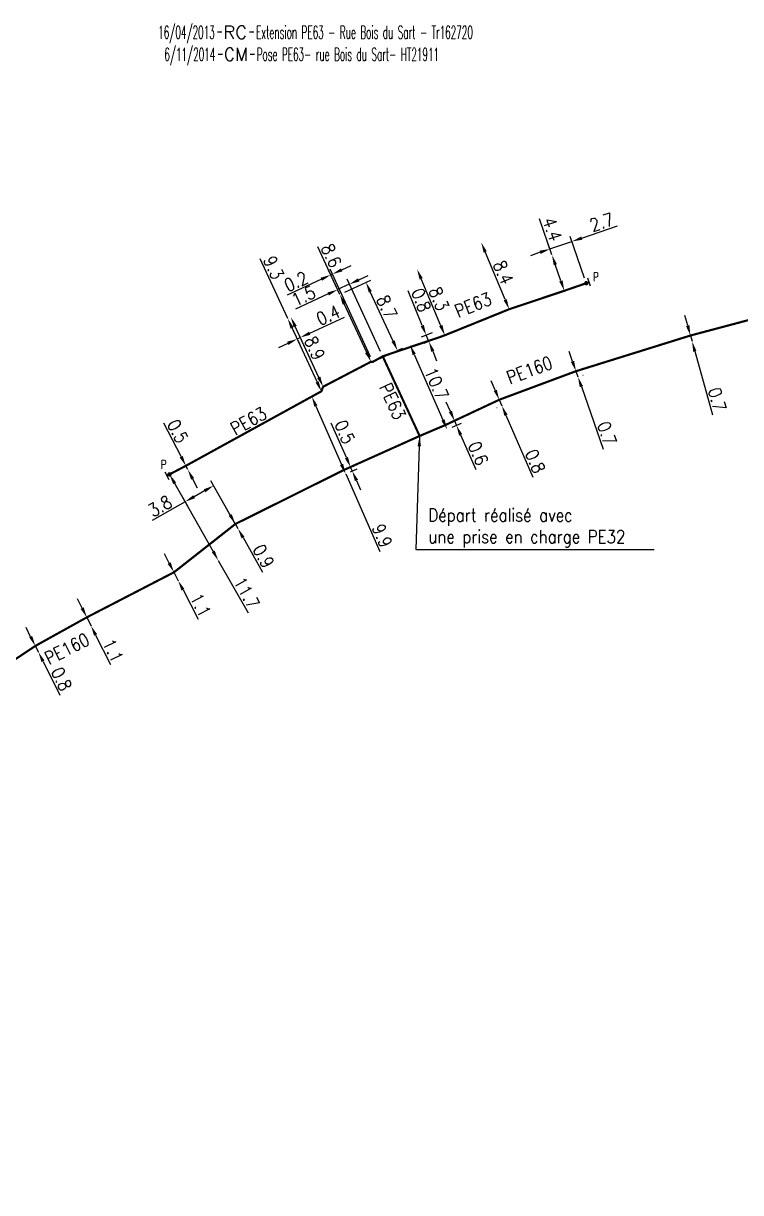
# Model space of a CAD drawing. Header units: millimetres. Extents: x 150994 to 151987, y 125997 to 127005.
# Drawn here: x 151425.7 to 151508.8, y 126854 to 126989.6 of the extents above; entities that cross this region are included whole.
import ezdxf
from ezdxf.enums import TextEntityAlignment as Align

# ---------------------------------------------------------------- set-up
doc = ezdxf.new("R2010")
doc.units = ezdxf.units.MM
doc.header["$PDMODE"] = 34
doc.linetypes.add('L_100_PE', pattern=[14, 10, -1.5, 1, -1.5])
doc.layers.get('0').update_dxf_attribs({"linetype": 'CONTINUOUS'})
doc.layers.get('Defpoints').update_dxf_attribs({"linetype": 'CONTINUOUS'})
for name, color, linetype in [('L_140', 3, 'CONTINUOUS'), ('L_300', 7, 'CONTINUOUS'), ('L_340', 7, 'CONTINUOUS'), ('L_910', 7, 'CONTINUOUS')]:
    doc.layers.add(name, color=color, linetype=linetype)
doc.styles.add('G_ROMANS', font='ROMANS.SHX', dxfattribs={"width": 0.75})
doc.styles.get("Standard").update_dxf_attribs({"font": 'romans.shx', "width": 0.85})
doc.dimstyles.get("Standard").update_dxf_attribs({"dimtxt": 1.5, "dimasz": 1.2, "dimexe": 0.625, "dimexo": 0.625, "dimgap": 0.25, "dimtad": 1, "dimdec": 1, "dimzin": 0, "dimdsep": 46, "dimtxsty": 'Standard', "dimcen": -0.5, "dimadec": 0, "dimazin": 0, "dimtfac": 1, "dimtdec": 1, "dimtmove": 0, "dimatfit": 3, "dimfxl": 0, "dimtolj": 1, "dimtzin": 0, "dimarcsym": 0})

# ---------------------------------------------------------------- blocks, each defined once
blk = doc.blocks.new('*D650')
at = {"layer": 'Defpoints', "color": 0, "linetype": 'Continuous', "transparency": 16777216}
for p in [(151472.38, 126953.45), (151473.64, 126953.96), (151473.94, 126953.22)]:
    blk.add_point(p, dxfattribs=at)
at = {"layer": 'L_140', "color": 0, "linetype": 'Continuous', "lineweight": -2, "transparency": 16777216}
for p, q in [((151471.93, 126954.56), (151470.28, 126958.6)), ((151473.06, 126953.72), (151471.81, 126953.21)), ((151473.36, 126952.98), (151472.11, 126952.47)), ((151472.69, 126952.71), (151472.38, 126953.45)), ((151473.14, 126951.59), (151473.59, 126950.48))]:
    blk.add_line(p, q, dxfattribs=at)
at = {"layer": 'L_140', "color": 0, "linetype": 'Continuous', "transparency": 16777216}
for points in [[(151472.11, 126954.63), (151471.74, 126954.48), (151472.38, 126953.45)], [(151473.33, 126951.67), (151472.96, 126951.52), (151472.69, 126952.71)]]:
    blk.add_solid(points, dxfattribs=at)
at = {"layer": 'L_140', "color": 0, "linetype": 'Continuous', "transparency": 16777216, "insert": (151471.8, 126957.51), "char_height": 1.5, "attachment_point": 5, "rotation": 292.2251}
blk.add_mtext('\\A1;0.8', dxfattribs=at)
blk = doc.blocks.new('*D651')
at = {"layer": 'Defpoints', "color": 0, "linetype": 'Continuous', "transparency": 16777216}
for p in [(151471.33, 126961.1), (151471.33, 126961.1), (151474.54, 126953.44)]:
    blk.add_point(p, dxfattribs=at)
at = {"layer": 'L_140', "color": 0, "linetype": 'Continuous', "lineweight": -2, "transparency": 16777216}
blk.add_line((151474.08, 126954.55), (151471.8, 126959.99), dxfattribs=at)
at = {"layer": 'L_140', "color": 0, "linetype": 'Continuous', "transparency": 16777216}
for points in [[(151471.98, 126960.07), (151471.61, 126959.92), (151471.33, 126961.1)], [(151474.26, 126954.63), (151473.89, 126954.47), (151474.54, 126953.44)]]:
    blk.add_solid(points, dxfattribs=at)
at = {"layer": 'L_140', "color": 0, "linetype": 'Continuous', "transparency": 16777216, "insert": (151473.86, 126957.66), "char_height": 1.5, "attachment_point": 5, "rotation": 292.7118}
blk.add_mtext('\\A1;8.3', dxfattribs=at)
blk = doc.blocks.new('*D652')
at = {"layer": 'Defpoints', "color": 0, "linetype": 'Continuous', "transparency": 16777216}
for p in [(151478.76, 126964.21), (151478.76, 126964.21), (151482, 126956.46)]:
    blk.add_point(p, dxfattribs=at)
at = {"layer": 'L_140', "color": 0, "linetype": 'Continuous', "lineweight": -2, "transparency": 16777216}
blk.add_line((151481.54, 126957.57), (151479.22, 126963.1), dxfattribs=at)
at = {"layer": 'L_140', "color": 0, "linetype": 'Continuous', "transparency": 16777216}
for points in [[(151479.4, 126963.18), (151479.04, 126963.02), (151478.76, 126964.21)], [(151481.72, 126957.64), (151481.35, 126957.49), (151482, 126956.46)]]:
    blk.add_solid(points, dxfattribs=at)
at = {"layer": 'L_140', "color": 0, "linetype": 'Continuous', "transparency": 16777216, "insert": (151481.3, 126960.72), "char_height": 1.5, "attachment_point": 5, "rotation": 292.7118}
blk.add_mtext('\\A1;8.4', dxfattribs=at)
blk = doc.blocks.new('*D653')
at = {"layer": 'Defpoints', "color": 0, "linetype": 'Continuous', "transparency": 16777216}
for p in [(151486.96, 126962.76), (151486.96, 126962.76), (151488.39, 126958.6)]:
    blk.add_point(p, dxfattribs=at)
at = {"layer": 'L_140', "color": 0, "linetype": 'Continuous', "lineweight": -2, "transparency": 16777216}
for p, q in [((151486.96, 126962.76), (151485.52, 126966.96)), ((151486.37, 126962.56), (151486.37, 126962.56)), ((151488, 126959.74), (151487.35, 126961.63)), ((151487.8, 126958.4), (151487.8, 126958.4))]:
    blk.add_line(p, q, dxfattribs=at)
at = {"layer": 'L_140', "color": 0, "linetype": 'Continuous', "transparency": 16777216}
for points in [[(151487.54, 126961.69), (151487.16, 126961.56), (151486.96, 126962.76)], [(151488.19, 126959.8), (151487.81, 126959.67), (151488.39, 126958.6)]]:
    blk.add_solid(points, dxfattribs=at)
at = {"layer": 'L_140', "color": 0, "linetype": 'Continuous', "transparency": 16777216, "insert": (151486.99, 126965.75), "char_height": 1.5, "attachment_point": 5, "rotation": 288.9446}
blk.add_mtext('\\A1;4.4', dxfattribs=at)
blk = doc.blocks.new('*D654')
at = {"layer": 'Defpoints', "color": 0, "linetype": 'Continuous', "transparency": 16777216}
for p in [(151486.73, 126963.45), (151486.96, 126962.76), (151490.94, 126959.48)]:
    blk.add_point(p, dxfattribs=at)
at = {"layer": 'L_340', "color": 0, "linetype": 'Continuous', "lineweight": -2, "transparency": 16777216}
for p, q in [((151490.41, 126964.71), (151494.55, 126966.13)), ((151486.76, 126963.35), (151486.52, 126964.04)), ((151486.73, 126963.45), (151489.28, 126964.32)), ((151490.74, 126960.07), (151489.08, 126964.91)), ((151485.59, 126963.06), (151484.46, 126962.67))]:
    blk.add_line(p, q, dxfattribs=at)
at = {"layer": 'L_340', "color": 0, "linetype": 'Continuous', "transparency": 16777216}
for points in [[(151490.35, 126964.9), (151490.48, 126964.52), (151489.28, 126964.32)], [(151485.53, 126963.25), (151485.65, 126962.87), (151486.73, 126963.45)]]:
    blk.add_solid(points, dxfattribs=at)
at = {"layer": 'L_340', "color": 0, "linetype": 'Continuous', "transparency": 16777216, "insert": (151492.72, 126966.56), "char_height": 1.5, "attachment_point": 5, "rotation": 18.9446}
blk.add_mtext('\\A1;2.7', dxfattribs=at)
blk = doc.blocks.new('L_340_07')
at = {"color": 0, "linetype": 'Continuous', "const_width": 0.25, "flags": 128}
blk.add_lwpolyline([(0, 0), (0.35, 0)], dxfattribs=at)
at = {"color": 0, "linetype": 'Continuous', "flags": 128}
blk.add_lwpolyline([(0.35, -0.5), (0.35, 0.5)], dxfattribs=at)
at = {"color": 0, "linetype": 'Continuous', "width": 0.75, "flags": 3}
for tag, p in [('DEF_LEG', (0.72, -3.47)), ('DEF_COUP', (0.72, -5.97)), ('DEF_TYPE', (0.72, -8.47))]:
    blk.add_attdef(tag, text='', height=1.2, dxfattribs=at).set_placement(p, align=Align.MIDDLE)
blk = doc.blocks.new('GIS_MODF')
at = {"color": 0, "linetype": 'Continuous', "flags": 128}
for points in [[(-2.18, -0.01), (-1.68, -0.01)], [(1.52, -0.01), (2.02, -0.01)]]:
    blk.add_lwpolyline(points, dxfattribs=at)
at = {"color": 0, "linetype": 'Continuous', "width": 0.5}
blk.add_attdef('DATE', text='', height=1.5, dxfattribs=at).set_placement((-2.5, -0.8), align=Align.RIGHT)
at = {"color": 0, "linetype": 'Continuous', "width": 1.771291}
blk.add_attdef('USER', text='', height=1.5, dxfattribs=at).set_placement((-1.51, -0.8), (1.28, -0.8), align=Align.FIT)
at = {"color": 0, "linetype": 'Continuous', "width": 0.5}
blk.add_attdef('DESC', (2.29, -0.8), '', height=1.5, dxfattribs=at)
blk = doc.blocks.new('*D655')
at = {"layer": 'Defpoints', "color": 0, "linetype": 'Continuous', "transparency": 16777216}
for p in [(151461.32, 126960.45), (151462.37, 126958.18), (151466.2, 126950.36)]:
    blk.add_point(p, dxfattribs=at)
at = {"layer": 'L_140', "color": 0, "linetype": 'Continuous', "lineweight": -2, "transparency": 16777216}
for p, q in [((151462.11, 126958.74), (151461.06, 126961.01)), ((151465.94, 126950.93), (151461.24, 126961.1)), ((151462.59, 126961.03), (151463.68, 126961.54)), ((151460.23, 126959.94), (151456.26, 126958.11)), ((151461.5, 126960.53), (151461.32, 126960.45))]:
    blk.add_line(p, q, dxfattribs=at)
at = {"layer": 'L_140', "color": 0, "linetype": 'Continuous', "transparency": 16777216}
for points in [[(151462.51, 126961.21), (151462.67, 126960.85), (151461.5, 126960.53)], [(151460.15, 126960.12), (151460.31, 126959.76), (151461.32, 126960.45)]]:
    blk.add_solid(points, dxfattribs=at)
at = {"layer": 'L_140', "color": 0, "linetype": 'Continuous', "transparency": 16777216, "insert": (151457.28, 126959.68), "char_height": 1.5, "attachment_point": 5, "rotation": 24.8278}
blk.add_mtext('\\A1;0.2', dxfattribs=at)
blk = doc.blocks.new('*D656')
at = {"layer": 'Defpoints', "color": 0, "linetype": 'Continuous', "transparency": 16777216}
for p in [(151465.4, 126959.58), (151462.37, 126958.18), (151466.2, 126950.36)]:
    blk.add_point(p, dxfattribs=at)
at = {"layer": 'L_140', "color": 0, "linetype": 'Continuous', "lineweight": -2, "transparency": 16777216}
for p, q in [((151462.94, 126958.44), (151465.96, 126959.84)), ((151468.55, 126952.77), (151465.9, 126958.49)), ((151466.77, 126950.63), (151469.62, 126951.94))]:
    blk.add_line(p, q, dxfattribs=at)
at = {"layer": 'L_140', "color": 0, "linetype": 'Continuous', "transparency": 16777216}
for points in [[(151466.08, 126958.57), (151465.72, 126958.4), (151465.4, 126959.58)], [(151468.73, 126952.85), (151468.36, 126952.69), (151469.05, 126951.68)]]:
    blk.add_solid(points, dxfattribs=at)
at = {"layer": 'L_140', "color": 0, "linetype": 'Continuous', "transparency": 16777216, "insert": (151467.82, 126956.71), "char_height": 1.5, "attachment_point": 5, "rotation": 294.8278}
blk.add_mtext('\\A1;8.7', dxfattribs=at)
blk = doc.blocks.new('*D657')
at = {"layer": 'Defpoints', "color": 0, "linetype": 'Continuous', "transparency": 16777216}
for p in [(151456.33, 126955.38), (151456.33, 126955.38), (151460.23, 126946.94)]:
    blk.add_point(p, dxfattribs=at)
at = {"layer": 'L_140', "color": 0, "linetype": 'Continuous', "lineweight": -2, "transparency": 16777216}
for p, q in [((151456.33, 126955.38), (151453.13, 126962.29)), ((151459.73, 126948.03), (151456.83, 126954.29)), ((151460.8, 126947.2), (151460.8, 126947.2))]:
    blk.add_line(p, q, dxfattribs=at)
at = {"layer": 'L_140', "color": 0, "linetype": 'Continuous', "transparency": 16777216}
for points in [[(151457.01, 126954.38), (151456.65, 126954.21), (151456.33, 126955.38)], [(151459.91, 126948.11), (151459.55, 126947.95), (151460.23, 126946.94)]]:
    blk.add_solid(points, dxfattribs=at)
at = {"layer": 'L_140', "color": 0, "linetype": 'Continuous', "transparency": 16777216, "insert": (151454.7, 126961.28), "char_height": 1.5, "attachment_point": 5, "rotation": 294.8278}
blk.add_mtext('\\A1;9.3', dxfattribs=at)
blk = doc.blocks.new('*D658')
at = {"layer": 'Defpoints', "color": 0, "linetype": 'Continuous', "transparency": 16777216}
for p in [(151456.33, 126955.38), (151457.43, 126953.01), (151460.43, 126947.47)]:
    blk.add_point(p, dxfattribs=at)
at = {"layer": 'L_140', "color": 0, "linetype": 'Continuous', "lineweight": -2, "transparency": 16777216}
for p, q in [((151456.59, 126954.81), (151457.69, 126952.44)), ((151458.88, 126953.68), (151462.9, 126955.54)), ((151457.43, 126953.01), (151457.79, 126953.18)), ((151460.17, 126948.04), (151457.53, 126953.74)), ((151456.34, 126952.5), (151455.25, 126952))]:
    blk.add_line(p, q, dxfattribs=at)
at = {"layer": 'L_140', "color": 0, "linetype": 'Continuous', "transparency": 16777216}
for points in [[(151456.25, 126952.69), (151456.42, 126952.32), (151457.43, 126953.01)], [(151458.8, 126953.86), (151458.96, 126953.5), (151457.79, 126953.18)]]:
    blk.add_solid(points, dxfattribs=at)
at = {"layer": 'L_140', "color": 0, "linetype": 'Continuous', "transparency": 16777216, "insert": (151461.02, 126955.77), "char_height": 1.5, "attachment_point": 5, "rotation": 24.8278}
blk.add_mtext('\\A1;0.4', dxfattribs=at)
blk = doc.blocks.new('*D659')
at = {"layer": 'Defpoints', "color": 0, "linetype": 'Continuous', "transparency": 16777216}
for p in [(151456.69, 126955.55), (151456.69, 126955.55), (151460.43, 126947.47)]:
    blk.add_point(p, dxfattribs=at)
at = {"layer": 'L_140', "color": 0, "linetype": 'Continuous', "lineweight": -2, "transparency": 16777216}
for p, q in [((151459.93, 126948.56), (151457.2, 126954.46)), ((151459.86, 126947.21), (151459.86, 126947.21))]:
    blk.add_line(p, q, dxfattribs=at)
at = {"layer": 'L_140', "color": 0, "linetype": 'Continuous', "transparency": 16777216}
for points in [[(151457.38, 126954.54), (151457.01, 126954.38), (151456.69, 126955.55)], [(151460.11, 126948.65), (151459.74, 126948.48), (151460.43, 126947.47)]]:
    blk.add_solid(points, dxfattribs=at)
at = {"layer": 'L_140', "color": 0, "linetype": 'Continuous', "transparency": 16777216, "insert": (151459.46, 126951.95), "char_height": 1.5, "attachment_point": 5, "rotation": 294.8278}
blk.add_mtext('\\A1;8.9', dxfattribs=at)
blk = doc.blocks.new('*D744')
at = {"layer": 'Defpoints', "color": 0, "linetype": 'Continuous', "transparency": 16777216}
for p in [(151442.63, 126937.31), (151447.74, 126936), (151450.56, 126931.02)]:
    blk.add_point(p, dxfattribs=at)
at = {"layer": 'L_340', "color": 0, "linetype": 'Continuous', "lineweight": -2, "transparency": 16777216}
for p, q in [((151442.94, 126936.77), (151444.74, 126933.58)), ((151446.7, 126935.41), (151445.48, 126934.72)), ((151450.25, 126931.57), (151447.43, 126936.54)), ((151444.43, 126934.13), (151440.63, 126931.97))]:
    blk.add_line(p, q, dxfattribs=at)
at = {"layer": 'L_340', "color": 0, "linetype": 'Continuous', "transparency": 16777216}
for points in [[(151446.6, 126935.58), (151446.8, 126935.23), (151447.74, 126936)], [(151445.38, 126934.89), (151445.58, 126934.54), (151444.43, 126934.13)]]:
    blk.add_solid(points, dxfattribs=at)
at = {"layer": 'L_340', "color": 0, "linetype": 'Continuous', "transparency": 16777216, "insert": (151441.52, 126933.62), "char_height": 1.5, "attachment_point": 5, "rotation": 29.5027}
blk.add_mtext('\\A1;3.8', dxfattribs=at)
blk = doc.blocks.new('*D745')
at = {"layer": 'Defpoints', "color": 0, "linetype": 'Continuous', "transparency": 16777216}
for p in [(151442.63, 126937.31), (151448.28, 126927.33), (151448.28, 126927.33)]:
    blk.add_point(p, dxfattribs=at)
at = {"layer": 'L_340', "color": 0, "linetype": 'Continuous', "lineweight": -2, "transparency": 16777216}
for p, q in [((151443.22, 126936.27), (151447.69, 126928.37)), ((151448.28, 126927.33), (151451.73, 126921.24))]:
    blk.add_line(p, q, dxfattribs=at)
at = {"layer": 'L_340', "color": 0, "linetype": 'Continuous', "transparency": 16777216}
for points in [[(151443.39, 126936.37), (151443.05, 126936.17), (151442.63, 126937.31)], [(151447.86, 126928.47), (151447.52, 126928.27), (151448.28, 126927.33)]]:
    blk.add_solid(points, dxfattribs=at)
at = {"layer": 'L_340', "color": 0, "linetype": 'Continuous', "transparency": 16777216, "insert": (151451.56, 126923.56), "char_height": 1.5, "attachment_point": 5, "rotation": 299.5027}
blk.add_mtext('\\A1;11.7', dxfattribs=at)
blk = doc.blocks.new('*D746')
at = {"layer": 'Defpoints', "color": 0, "linetype": 'Continuous', "transparency": 16777216}
for p in [(151444.52, 126938.3), (151444.75, 126937.86), (151444.75, 126937.86)]:
    blk.add_point(p, dxfattribs=at)
at = {"layer": 'L_140', "color": 0, "linetype": 'Continuous', "lineweight": -2, "transparency": 16777216}
for p, q in [((151443.97, 126939.37), (151441.96, 126943.25)), ((151444.75, 126937.86), (151444.52, 126938.3)), ((151445.07, 126938.59), (151445.07, 126938.59)), ((151445.3, 126936.79), (151445.85, 126935.73))]:
    blk.add_line(p, q, dxfattribs=at)
at = {"layer": 'L_140', "color": 0, "linetype": 'Continuous', "transparency": 16777216}
for points in [[(151444.15, 126939.46), (151443.79, 126939.27), (151444.52, 126938.3)], [(151445.48, 126936.88), (151445.12, 126936.7), (151444.75, 126937.86)]]:
    blk.add_solid(points, dxfattribs=at)
at = {"layer": 'L_140', "color": 0, "linetype": 'Continuous', "transparency": 16777216, "insert": (151443.57, 126942.3), "char_height": 1.5, "attachment_point": 5, "rotation": 297.3786}
blk.add_mtext('\\A1;0.5', dxfattribs=at)
blk = doc.blocks.new('*D747')
at = {"layer": 'Defpoints', "color": 0, "linetype": 'Continuous', "transparency": 16777216}
for p in [(151459.12, 126946.33), (151463.05, 126937.36), (151463.05, 126937.36)]:
    blk.add_point(p, dxfattribs=at)
at = {"layer": 'L_140', "color": 0, "linetype": 'Continuous', "lineweight": -2, "transparency": 16777216}
for p, q in [((151458.55, 126946.08), (151458.54, 126946.07)), ((151459.6, 126945.23), (151462.57, 126938.46)), ((151463.05, 126937.36), (151466.99, 126928.38))]:
    blk.add_line(p, q, dxfattribs=at)
at = {"layer": 'L_140', "color": 0, "linetype": 'Continuous', "transparency": 16777216}
for points in [[(151459.78, 126945.31), (151459.42, 126945.15), (151459.12, 126946.32)], [(151462.75, 126938.54), (151462.38, 126938.38), (151463.05, 126937.36)]]:
    blk.add_solid(points, dxfattribs=at)
at = {"layer": 'L_140', "color": 0, "linetype": 'Continuous', "transparency": 16777216, "insert": (151467.28, 126930.2), "char_height": 1.5, "attachment_point": 5, "rotation": 293.6974}
blk.add_mtext('\\A1;9.9', dxfattribs=at)
blk = doc.blocks.new('*D830')
at = {"layer": 'Defpoints', "color": 0, "linetype": 'Continuous', "transparency": 16777216}
for p in [(151433.03, 126920.72), (151433.53, 126919.74), (151433.53, 126919.74)]:
    blk.add_point(p, dxfattribs=at)
at = {"layer": 'L_140', "color": 0, "linetype": 'Continuous', "lineweight": -2, "transparency": 16777216}
for p, q in [((151432.5, 126921.8), (151431.96, 126922.87)), ((151433.03, 126920.72), (151433.53, 126919.74)), ((151434.06, 126918.67), (151435.77, 126915.25))]:
    blk.add_line(p, q, dxfattribs=at)
at = {"layer": 'L_140', "color": 0, "linetype": 'Continuous', "transparency": 16777216}
for points in [[(151432.68, 126921.89), (151432.32, 126921.71), (151433.03, 126920.72)], [(151434.24, 126918.76), (151433.88, 126918.58), (151433.53, 126919.74)]]:
    blk.add_solid(points, dxfattribs=at)
at = {"layer": 'L_140', "color": 0, "linetype": 'Continuous', "transparency": 16777216, "insert": (151436.08, 126916.87), "char_height": 1.5, "attachment_point": 5, "rotation": 296.5605}
blk.add_mtext('\\A1;1.1', dxfattribs=at)
blk = doc.blocks.new('*D831')
at = {"layer": 'Defpoints', "color": 0, "linetype": 'Continuous', "transparency": 16777216}
for p in [(151427.07, 126917.41), (151427.43, 126916.69), (151427.43, 126916.69)]:
    blk.add_point(p, dxfattribs=at)
at = {"layer": 'L_140', "color": 0, "linetype": 'Continuous', "lineweight": -2, "transparency": 16777216}
for p, q in [((151426.53, 126918.48), (151426, 126919.55)), ((151427.07, 126917.41), (151427.43, 126916.69)), ((151427.97, 126915.62), (151429.92, 126911.71))]:
    blk.add_line(p, q, dxfattribs=at)
at = {"layer": 'L_140', "color": 0, "linetype": 'Continuous', "transparency": 16777216}
for points in [[(151426.71, 126918.57), (151426.36, 126918.39), (151427.07, 126917.41)], [(151428.14, 126915.71), (151427.79, 126915.53), (151427.43, 126916.69)]]:
    blk.add_solid(points, dxfattribs=at)
at = {"layer": 'L_140', "color": 0, "linetype": 'Continuous', "transparency": 16777216, "insert": (151430.11, 126913.57), "char_height": 1.5, "attachment_point": 5, "rotation": 296.5605}
blk.add_mtext('\\A1;0.8', dxfattribs=at)
blk = doc.blocks.new('*D857')
at = {"layer": 'Defpoints', "color": 0, "linetype": 'Continuous', "transparency": 16777216}
for p in [(151443.14, 126925.95), (151443.64, 126924.97), (151443.64, 126924.97)]:
    blk.add_point(p, dxfattribs=at)
at = {"layer": 'L_140', "color": 0, "linetype": 'Continuous', "lineweight": -2, "transparency": 16777216}
for p, q in [((151442.58, 126927.02), (151442.03, 126928.08)), ((151443.14, 126925.95), (151443.64, 126924.97)), ((151444.19, 126923.91), (151445.95, 126920.51))]:
    blk.add_line(p, q, dxfattribs=at)
at = {"layer": 'L_140', "color": 0, "linetype": 'Continuous', "transparency": 16777216}
for points in [[(151442.76, 126927.11), (151442.41, 126926.92), (151443.14, 126925.95)], [(151444.37, 126924), (151444.01, 126923.82), (151443.64, 126924.97)]]:
    blk.add_solid(points, dxfattribs=at)
at = {"layer": 'L_140', "color": 0, "linetype": 'Continuous', "transparency": 16777216, "insert": (151446.23, 126922.14), "char_height": 1.5, "attachment_point": 5, "rotation": 297.3569}
blk.add_mtext('\\A1;1.1', dxfattribs=at)
blk = doc.blocks.new('*D858')
at = {"layer": 'Defpoints', "color": 0, "linetype": 'Continuous', "transparency": 16777216}
for p in [(151450.26, 126931.55), (151450.56, 126931.02), (151450.56, 126931.02)]:
    blk.add_point(p, dxfattribs=at)
at = {"layer": 'L_140', "color": 0, "linetype": 'Continuous', "lineweight": -2, "transparency": 16777216}
for p, q in [((151449.67, 126932.59), (151449.08, 126933.63)), ((151449.72, 126931.24), (151449.72, 126931.24)), ((151450.26, 126931.55), (151450.56, 126931.02)), ((151450.01, 126930.72), (151450.01, 126930.72)), ((151451.15, 126929.98), (151453.42, 126925.97))]:
    blk.add_line(p, q, dxfattribs=at)
at = {"layer": 'L_140', "color": 0, "linetype": 'Continuous', "transparency": 16777216}
for points in [[(151449.84, 126932.69), (151449.49, 126932.49), (151450.26, 126931.55)], [(151451.32, 126930.08), (151450.97, 126929.88), (151450.56, 126931.02)]]:
    blk.add_solid(points, dxfattribs=at)
at = {"layer": 'L_140', "color": 0, "linetype": 'Continuous', "transparency": 16777216, "insert": (151453.52, 126927.81), "char_height": 1.5, "attachment_point": 5, "rotation": 299.5027}
blk.add_mtext('\\A1;0.9', dxfattribs=at)
blk = doc.blocks.new('*D859')
at = {"layer": 'Defpoints', "color": 0, "linetype": 'Continuous', "transparency": 16777216}
for p in [(151462.85, 126937.82), (151463.05, 126937.36), (151463.81, 126937.7)]:
    blk.add_point(p, dxfattribs=at)
at = {"layer": 'L_140', "color": 0, "linetype": 'Continuous', "lineweight": -2, "transparency": 16777216}
for p, q in [((151463.13, 126939.25), (151461.37, 126943.26)), ((151463.42, 126938.07), (151464.18, 126938.41)), ((151463.81, 126937.7), (151463.61, 126938.16)), ((151463.62, 126937.61), (151464.39, 126937.95)), ((151464.3, 126936.6), (151464.78, 126935.5))]:
    blk.add_line(p, q, dxfattribs=at)
at = {"layer": 'L_140', "color": 0, "linetype": 'Continuous', "transparency": 16777216}
for points in [[(151463.31, 126939.33), (151462.95, 126939.17), (151463.61, 126938.16)], [(151464.48, 126936.68), (151464.11, 126936.52), (151463.81, 126937.7)]]:
    blk.add_solid(points, dxfattribs=at)
at = {"layer": 'L_140', "color": 0, "linetype": 'Continuous', "transparency": 16777216, "insert": (151462.93, 126942.21), "char_height": 1.5, "attachment_point": 5, "rotation": 293.6974}
blk.add_mtext('\\A1;0.5', dxfattribs=at)
blk = doc.blocks.new('*D860')
at = {"layer": 'Defpoints', "color": 0, "linetype": 'Continuous', "transparency": 16777216}
for p in [(151474.58, 126943.02), (151474.8, 126942.52), (151475.89, 126942.99)]:
    blk.add_point(p, dxfattribs=at)
at = {"layer": 'L_140', "color": 0, "linetype": 'Continuous', "lineweight": -2, "transparency": 16777216}
for p, q in [((151475.19, 126944.6), (151474.71, 126945.69)), ((151475.16, 126943.27), (151476.24, 126943.75)), ((151475.67, 126943.5), (151475.89, 126942.99)), ((151475.38, 126942.77), (151476.46, 126943.24)), ((151476.37, 126941.89), (151478.13, 126937.89))]:
    blk.add_line(p, q, dxfattribs=at)
at = {"layer": 'L_140', "color": 0, "linetype": 'Continuous', "transparency": 16777216}
for points in [[(151475.37, 126944.68), (151475, 126944.52), (151475.67, 126943.5)], [(151476.55, 126941.97), (151476.19, 126941.81), (151475.89, 126942.99)]]:
    blk.add_solid(points, dxfattribs=at)
at = {"layer": 'L_140', "color": 0, "linetype": 'Continuous', "transparency": 16777216, "insert": (151478.41, 126939.74), "char_height": 1.5, "attachment_point": 5, "rotation": 293.6718}
blk.add_mtext('\\A1;0.6', dxfattribs=at)
blk = doc.blocks.new('*D861')
at = {"layer": 'Defpoints', "color": 0, "linetype": 'Continuous', "transparency": 16777216}
for p in [(151470.51, 126952.32), (151474.8, 126942.52), (151474.8, 126942.52)]:
    blk.add_point(p, dxfattribs=at)
at = {"layer": 'L_140', "color": 0, "linetype": 'Continuous', "lineweight": -2, "transparency": 16777216}
blk.add_line((151470.99, 126951.22), (151474.32, 126943.62), dxfattribs=at)
at = {"layer": 'L_140', "color": 0, "linetype": 'Continuous', "transparency": 16777216}
for points in [[(151471.17, 126951.3), (151470.81, 126951.14), (151470.51, 126952.32)], [(151474.51, 126943.7), (151474.14, 126943.54), (151474.8, 126942.52)]]:
    blk.add_solid(points, dxfattribs=at)
at = {"layer": 'L_140', "color": 0, "linetype": 'Continuous', "transparency": 16777216, "insert": (151473.57, 126947.82), "char_height": 1.5, "attachment_point": 5, "rotation": 293.6718}
blk.add_mtext('\\A1;10.7', dxfattribs=at)
blk = doc.blocks.new('*D862')
at = {"layer": 'Defpoints', "color": 0, "linetype": 'Continuous', "transparency": 16777216}
for p in [(151462.37, 126958.18), (151462.37, 126958.18), (151465.98, 126950.37)]:
    blk.add_point(p, dxfattribs=at)
at = {"layer": 'L_140', "color": 0, "linetype": 'Continuous', "lineweight": -2, "transparency": 16777216}
for p, q in [((151462.37, 126958.18), (151459.81, 126963.7)), ((151465.48, 126951.46), (151462.87, 126957.09))]:
    blk.add_line(p, q, dxfattribs=at)
at = {"layer": 'L_140', "color": 0, "linetype": 'Continuous', "transparency": 16777216}
for points in [[(151463.05, 126957.17), (151462.69, 126957), (151462.37, 126958.18)], [(151465.66, 126951.54), (151465.29, 126951.38), (151465.98, 126950.37)]]:
    blk.add_solid(points, dxfattribs=at)
at = {"layer": 'L_140', "color": 0, "linetype": 'Continuous', "transparency": 16777216, "insert": (151461.39, 126962.68), "char_height": 1.5, "attachment_point": 5, "rotation": 294.8278}
blk.add_mtext('\\A1;8.6', dxfattribs=at)
blk = doc.blocks.new('*D863')
at = {"layer": 'Defpoints', "color": 0, "linetype": 'Continuous', "transparency": 16777216}
for p in [(151462.11, 126958.73), (151462.37, 126958.18), (151467.34, 126951)]:
    blk.add_point(p, dxfattribs=at)
at = {"layer": 'L_140', "color": 0, "linetype": 'Continuous', "lineweight": -2, "transparency": 16777216}
for p, q in [((151467.08, 126951.57), (151463.21, 126959.93)), ((151464.56, 126959.87), (151465.65, 126960.37)), ((151462.11, 126958.74), (151461.85, 126959.3)), ((151463.47, 126959.36), (151462.11, 126958.73)), ((151461.02, 126958.23), (151457.22, 126956.47))]:
    blk.add_line(p, q, dxfattribs=at)
at = {"layer": 'L_140', "color": 0, "linetype": 'Continuous', "transparency": 16777216}
for points in [[(151464.48, 126960.05), (151464.65, 126959.68), (151463.47, 126959.36)], [(151460.94, 126958.41), (151461.11, 126958.05), (151462.11, 126958.73)]]:
    blk.add_solid(points, dxfattribs=at)
at = {"layer": 'L_140', "color": 0, "linetype": 'Continuous', "transparency": 16777216, "insert": (151458.16, 126958), "char_height": 1.5, "attachment_point": 5, "rotation": 24.8278}
blk.add_mtext('\\A1;1.5', dxfattribs=at)
blk = doc.blocks.new('*D864')
at = {"layer": 'Defpoints', "color": 0, "linetype": 'Continuous', "transparency": 16777216}
for p in [(151480.87, 126945.97), (151481.15, 126945.27), (151481.16, 126945.28)]:
    blk.add_point(p, dxfattribs=at)
at = {"layer": 'L_140', "color": 0, "linetype": 'Continuous', "lineweight": -2, "transparency": 16777216}
for p, q in [((151480.38, 126947.06), (151479.9, 126948.16)), ((151480.29, 126945.72), (151480.28, 126945.71)), ((151480.59, 126945.03), (151480.58, 126945.02)), ((151480.85, 126945.96), (151481.15, 126945.27)), ((151481.63, 126944.17), (151484.73, 126936.97))]:
    blk.add_line(p, q, dxfattribs=at)
at = {"layer": 'L_140', "color": 0, "linetype": 'Continuous', "transparency": 16777216}
for points in [[(151480.56, 126947.14), (151480.2, 126946.98), (151480.85, 126945.96)], [(151481.81, 126944.25), (151481.44, 126944.09), (151481.15, 126945.27)]]:
    blk.add_solid(points, dxfattribs=at)
at = {"layer": 'L_140', "color": 0, "linetype": 'Continuous', "transparency": 16777216, "insert": (151485.02, 126938.82), "char_height": 1.5, "attachment_point": 5, "rotation": 293.3025}
blk.add_mtext('\\A1;0.8', dxfattribs=at)
blk = doc.blocks.new('*D865')
at = {"layer": 'Defpoints', "color": 0, "linetype": 'Continuous', "transparency": 16777216}
for p in [(151489.73, 126949.27), (151489.96, 126948.61), (151489.97, 126948.62)]:
    blk.add_point(p, dxfattribs=at)
at = {"layer": 'L_140', "color": 0, "linetype": 'Continuous', "lineweight": -2, "transparency": 16777216}
for p, q in [((151489.34, 126950.41), (151488.95, 126951.54)), ((151489.74, 126949.28), (151489.97, 126948.62)), ((151490.32, 126949.48), (151490.33, 126949.48)), ((151490.55, 126948.82), (151490.56, 126948.82)), ((151490.37, 126947.48), (151492.9, 126940.23))]:
    blk.add_line(p, q, dxfattribs=at)
at = {"layer": 'L_140', "color": 0, "linetype": 'Continuous', "transparency": 16777216}
for points in [[(151489.53, 126950.48), (151489.15, 126950.34), (151489.74, 126949.28)], [(151490.56, 126947.55), (151490.18, 126947.42), (151489.97, 126948.62)]]:
    blk.add_solid(points, dxfattribs=at)
at = {"layer": 'L_140', "color": 0, "linetype": 'Continuous', "transparency": 16777216, "insert": (151493.32, 126942.06), "char_height": 1.5, "attachment_point": 5, "rotation": 289.2727}
blk.add_mtext('\\A1;0.7', dxfattribs=at)
blk = doc.blocks.new('*D866')
at = {"layer": 'Defpoints', "color": 0, "linetype": 'Continuous', "transparency": 16777216}
for p in [(151503.01, 126953.41), (151503.2, 126952.74), (151503.2, 126952.74)]:
    blk.add_point(p, dxfattribs=at)
at = {"layer": 'L_140', "color": 0, "linetype": 'Continuous', "lineweight": -2, "transparency": 16777216}
for p, q in [((151502.7, 126954.57), (151502.38, 126955.72)), ((151503.01, 126953.41), (151503.2, 126952.74)), ((151502.6, 126952.57), (151502.6, 126952.57)), ((151503.52, 126951.58), (151505.55, 126944.21))]:
    blk.add_line(p, q, dxfattribs=at)
at = {"layer": 'L_140', "color": 0, "linetype": 'Continuous', "transparency": 16777216}
for points in [[(151502.89, 126954.62), (151502.5, 126954.51), (151503.01, 126953.41)], [(151503.71, 126951.63), (151503.33, 126951.53), (151503.2, 126952.74)]]:
    blk.add_solid(points, dxfattribs=at)
at = {"layer": 'L_140', "color": 0, "linetype": 'Continuous', "transparency": 16777216, "insert": (151506.1, 126946), "char_height": 1.5, "attachment_point": 5, "rotation": 285.426}
blk.add_mtext('\\A1;0.7', dxfattribs=at)
blk = doc.blocks.new('L_300_12')
at = {"color": 0, "linetype": 'Continuous', "const_width": 0.248, "flags": 128}
blk.add_lwpolyline([(-0.13, 0, 1), (0.13, 0, 1)], format="xyb", close=True, dxfattribs=at)
at = {"linetype": 'Continuous', "style": 'G_ROMANS', "width": 0.75}
blk.add_attdef('P', text='', height=1, dxfattribs=at).set_placement((0, 1.33), align=Align.MIDDLE_CENTER)
at = {"color": 0, "linetype": 'Continuous', "width": 0.75, "flags": 3}
for tag, p in [('DEF_LEG', (0, -5)), ('DEF_COUP', (0, -7.5)), ('DEF_TYPE', (0, -10))]:
    blk.add_attdef(tag, text='', height=1.2, dxfattribs=at).set_placement(p, align=Align.MIDDLE)

msp = doc.modelspace()

# ---------------------------------------------------------------- linework, layer by layer
at = {"layer": 'L_140', "linetype": 'L_100_PE', "ltscale": 0.5, "const_width": 0.25, "flags": 128}
for points in [[(151670.36, 126934.93), (151668.66, 126936.59), (151660.43, 126944.62), (151659.31, 126945.74), (151656.77, 126947.73), (151653.17, 126950.79), (151651.5, 126952.22), (151644.66, 126956.98), (151640.46, 126958.65), (151627.68, 126962.01), (151627.68, 126962.01), (151627.68, 126962.01), (151621.83, 126962.87), (151613.18, 126962.88), (151599.14, 126963.04), (151591.19, 126962.93), (151578.03, 126962.99), (151570.2, 126962.82), (151553.9, 126962.34), (151540.36, 126961.04), (151535.12, 126960.21), (151534.62, 126960.15), (151512.48, 126955.93), (151503.01, 126953.41), (151489.73, 126949.27), (151480.87, 126945.97), (151474.58, 126943.02), (151471.62, 126941.76), (151462.85, 126937.82), (151450.26, 126931.55), (151443.14, 126925.95), (151433.03, 126920.72), (151427.07, 126917.41), (151420.63, 126913.1), (151416.53, 126910.58), (151413.88, 126908.94), (151410.45, 126906.73), (151402.68, 126901.78), (151397.46, 126898.55), (151392.36, 126895.43), (151388.47, 126894.22), (151380.04, 126888.54), (151371.78, 126881.49), (151364.21, 126874.74), (151363.07, 126873.56), (151354.46, 126864.67), (151349.09, 126859.67), (151345.13, 126854.9), (151344.49, 126854.13)], [(151490.94, 126959.48), (151488.39, 126958.6), (151482, 126956.46), (151474.54, 126953.44), (151473.94, 126953.22), (151467.34, 126951), (151466.2, 126950.36), (151465.98, 126950.37), (151460.43, 126947.47), (151460.23, 126946.94), (151459.12, 126946.33), (151444.52, 126938.3), (151442.63, 126937.31)], [(151467.34, 126951), (151471.62, 126941.76)]]:
    msp.add_lwpolyline(points, dxfattribs=at)

# ---------------------------------------------------------------- block references
at = {"layer": 'L_300', "ltscale": 0.5}
ref = msp.add_blockref('L_300_12', (151490.94, 126959.48), dxfattribs=dict(at, rotation=303.6318233411905))
ref.add_attrib('P', 'P', dxfattribs={"layer": '0', "linetype": 'Continuous', "height": 1, "style": 'G_ROMANS', "width": 0.75}).set_placement((151492.05, 126960.22), align=Align.MIDDLE_CENTER)
ref = msp.add_blockref('L_300_12', (151442.63, 126937.31), dxfattribs=dict(at, rotation=30.68981379415264))
ref.add_attrib('P', 'P', dxfattribs={"layer": '0', "linetype": 'Continuous', "height": 1, "style": 'G_ROMANS', "width": 0.75}).set_placement((151441.95, 126938.46), align=Align.MIDDLE_CENTER)
at = {"layer": 'L_340'}
for p, rotation in [((151490.94, 126959.48), 18.94458290470882), ((151442.63, 126937.31), 207.378568613481)]:
    msp.add_blockref('L_340_07', p, dxfattribs=dict(at, rotation=rotation))
at = {"layer": 'L_910'}
ref = msp.add_blockref('GIS_MODF', (151450.37, 126988.63), dxfattribs=at)
ref.add_attrib('DATE', '16/04/2013', dxfattribs={"layer": '0', "color": 0, "linetype": 'Continuous', "height": 1.5, "width": 0.5}).set_placement((151447.87, 126987.83), align=Align.RIGHT)
ref.add_attrib('USER', 'RC', dxfattribs={"layer": '0', "color": 0, "linetype": 'Continuous', "height": 1.5, "width": 0.99919}).set_placement((151448.86, 126987.83), (151451.64, 126987.83), align=Align.FIT)
ref.add_attrib('DESC', 'Extension PE63 - Rue Bois du Sart - Tr162720', (151452.66, 126987.83), dxfattribs={"layer": '0', "color": 0, "linetype": 'Continuous', "height": 1.5, "width": 0.5})
ref = msp.add_blockref('GIS_MODF', (151450.44, 126986.07), dxfattribs=at)
ref.add_attrib('DATE', '6/11/2014', dxfattribs={"layer": '0', "color": 0, "linetype": 'Continuous', "height": 1.5, "width": 0.5}).set_placement((151447.94, 126985.27), align=Align.RIGHT)
ref.add_attrib('USER', 'CM', dxfattribs={"layer": '0', "color": 0, "linetype": 'Continuous', "height": 1.5, "width": 0.950449}).set_placement((151448.93, 126985.27), (151451.72, 126985.27), align=Align.FIT)
ref.add_attrib('DESC', 'Pose PE63- rue Bois du Sart- HT21911', (151452.73, 126985.27), dxfattribs={"layer": '0', "color": 0, "linetype": 'Continuous', "height": 1.5, "width": 0.5})

# ---------------------------------------------------------------- texts
at = {"layer": 'L_140', "linetype": 'Continuous', "width": 0.85}
for s, rotation, p in [('PE63', 21.9997, (151476.07, 126955.44)), ('PE160', 20.4315, (151482.06, 126947.75)), ('PE63', 294.8278, (151466.89, 126947.44)), ('PE63', 28.796, (151450.23, 126941.8)), ('PE160', 26.5605, (151428.63, 126915.19))]:
    msp.add_text(s, height=1.5, rotation=rotation, dxfattribs=at).set_placement(p)
at = {"layer": 'L_140', "linetype": 'Continuous', "insert": (151472.63, 126928.83), "char_height": 1.5, "attachment_point": 7}
msp.add_mtext('Départ réalisé avec\\Pune prise en charge PE32', dxfattribs=at)

# ---------------------------------------------------------------- dimensions: what is measured, and where the dimension line sits
at = {"layer": 'L_140', "linetype": 'Continuous'}
for base, p1, p2, angle, picture, middle in [((151486.96, 126962.76), (151488.39, 126958.6), (151486.96, 126962.76), 288.9446, '*D653', (151486.05, 126965.43)), ((151462.37, 126958.18), (151465.98, 126950.37), (151462.37, 126958.18), 294.8278, '*D862', (151460.48, 126962.26)), ((151478.76, 126964.21), (151482, 126956.46), (151478.76, 126964.21), 292.7118, '*D652', (151480.38, 126960.33)), ((151456.33, 126955.38), (151460.23, 126946.94), (151456.33, 126955.38), 294.8278, '*D657', (151453.8, 126960.86)), ((151461.32, 126960.45), (151466.2, 126950.36), (151462.37, 126958.18), 24.8278, '*D655', (151457.7, 126958.77)), ((151471.33, 126961.1), (151474.54, 126953.44), (151471.33, 126961.1), 292.7118, '*D651', (151472.94, 126957.27)), ((151462.11, 126958.73), (151467.34, 126951), (151462.37, 126958.18), 24.8278, '*D863', (151458.58, 126957.1)), ((151465.4, 126959.58), (151466.2, 126950.36), (151462.37, 126958.18), 294.8278, '*D656', (151466.92, 126956.29)), ((151472.38, 126953.45), (151473.94, 126953.22), (151473.64, 126953.96), 292.2251, '*D650', (151470.88, 126957.14)), ((151457.43, 126953.01), (151460.43, 126947.47), (151456.33, 126955.38), 24.8278, '*D658', (151461.44, 126954.86)), ((151503.2, 126952.74), (151503.01, 126953.41), (151503.2, 126952.74), 105.426, '*D866', (151505.13, 126945.74)), ((151456.69, 126955.55), (151460.43, 126947.47), (151456.69, 126955.55), 294.8278, '*D659', (151458.55, 126951.53)), ((151474.8, 126942.52), (151470.51, 126952.32), (151474.8, 126942.52), 113.6718, '*D861', (151472.66, 126947.42)), ((151489.97, 126948.62), (151489.73, 126949.27), (151489.96, 126948.61), 109.2727, '*D865', (151492.38, 126941.73)), ((151481.150517, 126945.271668), (151480.865511, 126945.965522), (151481.1622, 126945.2767), 113.302525, '*D864', (151484.098259, 126938.427917)), ((151475.889597, 126942.992739), (151474.582876, 126943.020423), (151474.8037, 126942.5167), 113.67182, '*D860', (151477.489851, 126939.342382)), ((151444.75, 126937.86), (151444.52, 126938.3), (151444.75, 126937.86), 117.3786, '*D746', (151442.69, 126941.84)), ((151463.81, 126937.7), (151462.85, 126937.82), (151463.05, 126937.36), 113.6974, '*D859', (151462.01, 126941.8)), ((151443.64, 126924.97), (151443.14, 126925.95), (151443.64, 126924.97), 117.3569, '*D857', (151445.35, 126921.68)), ((151433.53, 126919.74), (151433.03, 126920.72), (151433.53, 126919.74), 116.5605, '*D830', (151435.19, 126916.42)), ((151427.43, 126916.69), (151427.07, 126917.41), (151427.43, 126916.69), 116.5605, '*D831', (151429.21, 126913.13))]:
    dim = msp.add_linear_dim(base=base, p1=p1, p2=p2, angle=angle, dimstyle='Standard', dxfattribs=at)
    dim.commit()
    dim.dimension.update_dxf_attribs({"geometry": picture, "text_midpoint": middle, "dimtype": 160})
for base, p1, p2, angle, text, picture, middle in [((151463.05, 126937.36), (151459.12, 126946.33), (151463.05, 126937.36), 113.6974, '9.9', '*D747', (151466.37, 126929.8)), ((151450.56, 126931.02), (151450.26, 126931.55), (151450.56, 126931.02), 119.5027, '0.9', '*D858', (151452.65, 126927.32))]:
    dim = msp.add_linear_dim(base=base, p1=p1, p2=p2, angle=angle, text=text, dimstyle='Standard', dxfattribs=at)
    dim.commit()
    dim.dimension.update_dxf_attribs({"geometry": picture, "text_midpoint": middle, "dimtype": 160})
at = {"layer": 'L_340', "linetype": 'Continuous'}
for base, p1, p2, angle, picture, middle in [((151486.73, 126963.45), (151490.94, 126959.48), (151486.96, 126962.76), 18.9446, '*D654', (151493.05, 126965.62)), ((151447.74, 126936), (151442.63, 126937.31), (151450.56, 126931.02), 209.5027, '*D744', (151442.01, 126932.75))]:
    dim = msp.add_linear_dim(base=base, p1=p1, p2=p2, angle=angle, dimstyle='Standard', dxfattribs=at)
    dim.commit()
    dim.dimension.update_dxf_attribs({"geometry": picture, "text_midpoint": middle, "dimtype": 160})
dim = msp.add_linear_dim(base=(151448.28, 126927.33), p1=(151442.63, 126937.31), p2=(151448.28, 126927.33), angle=119.5027, text='11.7', dimstyle='Standard', dxfattribs=at)
dim.commit()
dim.dimension.update_dxf_attribs({"geometry": '*D745', "text_midpoint": (151450.69, 126923.07), "dimtype": 160})

# ---------------------------------------------------------------- leaders
at = {"layer": 'L_140', "linetype": 'Continuous', "annotation_type": 0, "has_hookline": 1, "hookline_direction": 0, "text_width": 26.17}
msp.add_leader([(151471.62, 126941.76), (151471.18, 126928.58), (151472.38, 126928.58)], dimstyle='Standard', dxfattribs=at)

doc.saveas('drawing.dxf')
